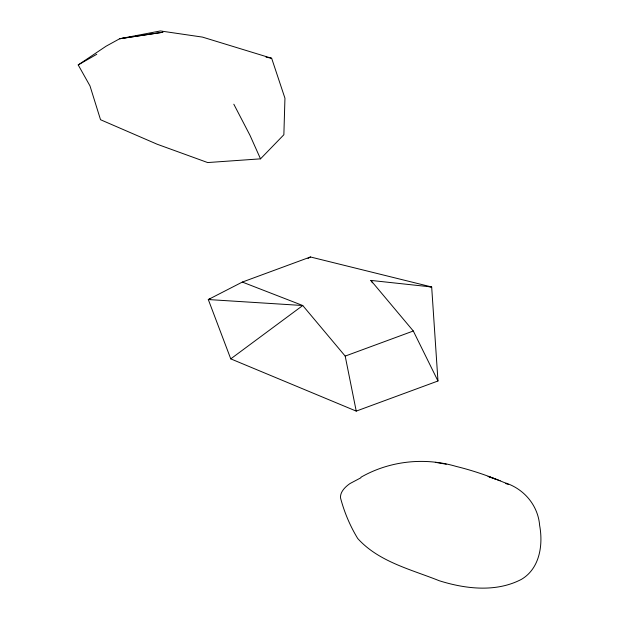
<?xml version="1.0" encoding="UTF-8"?>
<svg xmlns="http://www.w3.org/2000/svg" width="619" height="619" viewBox="0 0 619 619"><rect width="100%" height="100%" fill="white"/><g stroke="black" fill="none" stroke-linecap="round" stroke-linejoin="round"><path stroke-width="0.93" d="M260.514 158.843L283.866 134.741L284.949 98.22L271.656 58.271L202.459 37.101L160.406 30.95L119.676 38.742L106.066 46.216L78.218 64.925L90.003 85.94L100.533 119.722L157.164 144.235L207.667 162.557L260.514 158.843L250.006 135.375L233.82 104.216M230.755 358.865L302.753 305.515L345.193 356.095L356.235 411.109L437.973 380.995L431.675 286.976L310.452 256.97L242.339 282.071L208.301 299.542L230.755 358.865L356.235 411.109M307.999 258.463L310.452 256.97M78.218 64.925L96.765 54.271M361.001 477.203C389.645 460.838 424.564 457.085 456.18 466.424C472.645 470.44 488.701 475.949 504.299 482.565C523.643 488.368 538.073 505.174 539.644 525.485C543.242 544.813 539.838 568.497 521.453 579.345C496.159 592.592 465.612 589.017 439.297 580.754C411.117 569.441 378.72 561.835 357.72 538.499C350.122 526.049 344.28 512.199 340.582 498.125A54.727 22.23 -6.4 0 1 349.983 483.555L360.885 477.783M210.096 298.876L208.301 299.542L302.753 305.515L242.339 282.071M345.193 356.095L413.306 331.003L437.973 380.995M372.468 282.806L370.866 280.415L431.675 286.976L428.805 286.62M446.237 464.204L435.312 462.331M266.031 57.157L271.656 58.271M505.708 483.563L508.338 484.398M495.865 479.222L488.066 476.39L500.167 480.808M370.866 280.415L413.306 331.003M137.441 36.064L119.676 38.742L162.983 32.242L137.441 36.064"/></g></svg>
